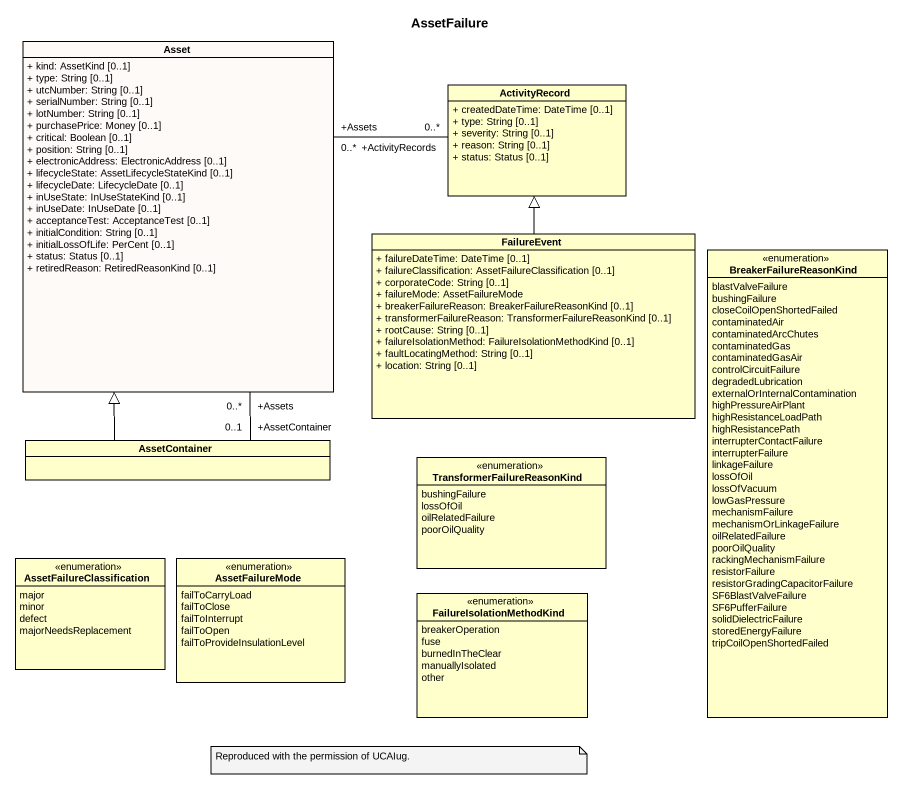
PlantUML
@startuml
title AssetFailure
hide circle
hide empty members
skinparam classAttributeIconSize 0
class Asset #FEFAF7 {
  + kind: AssetKind [0..1]
  + type: String [0..1]
  + utcNumber: String [0..1]
  + serialNumber: String [0..1]
  + lotNumber: String [0..1]
  + purchasePrice: Money [0..1]
  + critical: Boolean [0..1]
  + position: String [0..1]
  + electronicAddress: ElectronicAddress [0..1]
  + lifecycleState: AssetLifecycleStateKind [0..1]
  + lifecycleDate: LifecycleDate [0..1]
  + inUseState: InUseStateKind [0..1]
  + inUseDate: InUseDate [0..1]
  + acceptanceTest: AcceptanceTest [0..1]
  + initialCondition: String [0..1]
  + initialLossOfLife: PerCent [0..1]
  + status: Status [0..1]
  + retiredReason: RetiredReasonKind [0..1]
}
class ActivityRecord {
  + createdDateTime: DateTime [0..1]
  + type: String [0..1]
  + severity: String [0..1]
  + reason: String [0..1]
  + status: Status [0..1]
}
class FailureEvent {
  + failureDateTime: DateTime [0..1]
  + failureClassification: AssetFailureClassification [0..1]
  + corporateCode: String [0..1]
  + failureMode: AssetFailureMode
  + breakerFailureReason: BreakerFailureReasonKind [0..1]
  + transformerFailureReason: TransformerFailureReasonKind [0..1]
  + rootCause: String [0..1]
  + failureIsolationMethod: FailureIsolationMethodKind [0..1]
  + faultLocatingMethod: String [0..1]
  + location: String [0..1]
}
enum BreakerFailureReasonKind {
  blastValveFailure
  bushingFailure
  closeCoilOpenShortedFailed
  contaminatedAir
  contaminatedArcChutes
  contaminatedGas
  contaminatedGasAir
  controlCircuitFailure
  degradedLubrication
  externalOrInternalContamination
  highPressureAirPlant
  highResistanceLoadPath
  highResistancePath
  interrupterContactFailure
  interrupterFailure
  linkageFailure
  lossOfOil
  lossOfVacuum
  lowGasPressure
  mechanismFailure
  mechanismOrLinkageFailure
  oilRelatedFailure
  poorOilQuality
  rackingMechanismFailure
  resistorFailure
  resistorGradingCapacitorFailure
  SF6BlastValveFailure
  SF6PufferFailure
  solidDielectricFailure
  storedEnergyFailure
  tripCoilOpenShortedFailed
}
class AssetContainer
enum TransformerFailureReasonKind {
  bushingFailure
  lossOfOil
  oilRelatedFailure
  poorOilQuality
}
enum AssetFailureClassification {
  major
  minor
  defect
  majorNeedsReplacement
}
enum AssetFailureMode {
  failToCarryLoad
  failToClose
  failToInterrupt
  failToOpen
  failToProvideInsulationLevel
}
enum FailureIsolationMethodKind {
  breakerOperation
  fuse
  burnedInTheClear
  manuallyIsolated
  other
}
Asset "+Assets\n0..*" -right- "+ActivityRecords\n0..*" ActivityRecord
Asset "+Assets\n0..*" -- "+AssetContainer\n0..1" AssetContainer
FailureEvent -up-|> ActivityRecord
AssetContainer -up-|> Asset
note as N1
  Reproduced with the permission of UCAIug.
end note
@enduml
